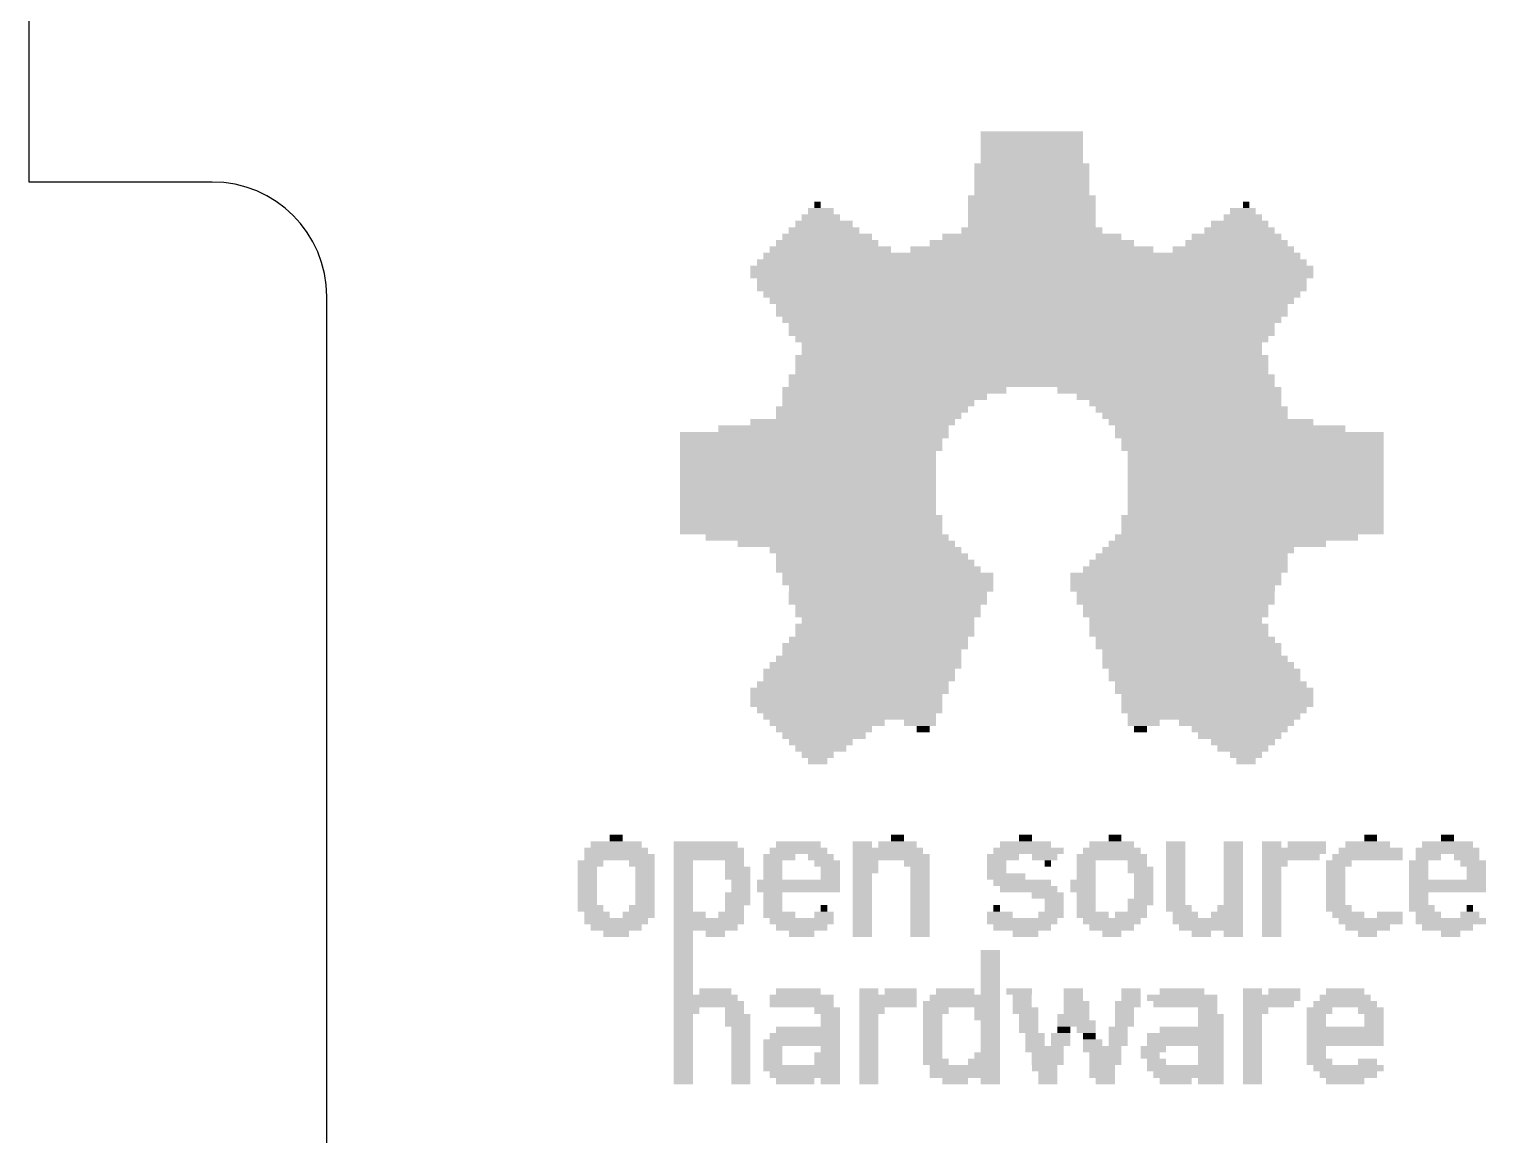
# Model space of a CAD drawing. Extents: x -8 to 66, y 0 to 104.
# Drawn here: x -2.6 to 10.13, y 16.67 to 26.34 of the extents above; entities that cross this region are included whole.
import ezdxf

# ---------------------------------------------------------------- set-up
doc = ezdxf.new("R2010")
doc.units = 0
doc.layers.add('20', color=30, linetype='CONTINUOUS')
doc.layers.add('21', color=253, linetype='CONTINUOUS')

# ---------------------------------------------------------------- blocks, each defined once
blk = doc.blocks.new('RECT')
blk.add_solid([(-0.5, -0.5), (0.5, -0.5), (-0.5, 0.5), (0.5, 0.5)])

msp = doc.modelspace()

# ---------------------------------------------------------------- linework, layer by layer
at = {"layer": '20'}
for p, q in [((-2.6, 25), (-2.6, 45)), ((-1, 25), (-2.6, 25)), ((0, 11), (0, 24))]:
    msp.add_line(p, q, dxfattribs=at)
msp.add_arc((-1, 24), 1, 0, 90, dxfattribs=at)

# ---------------------------------------------------------------- block references
at = {"layer": '21', "yscale": 0.0559}
for p, xscale in [((6.162, 25.4152), 0.8941), ((6.162, 25.3594), 0.8941), ((6.162, 25.3035), 0.8941), ((6.162, 25.2476), 0.8941), ((6.162, 25.1917), 0.8941), ((6.162, 25.1358), 1.0058), ((6.162, 25.08), 1.0058), ((6.162, 25.0241), 1.0058), ((6.162, 24.9682), 1.0058), ((4.2901, 24.8006), 0.0559), ((6.162, 24.8564), 1.1176), ((6.162, 24.8006), 1.1176), ((6.162, 24.9123), 1.0058), ((8.034, 24.8006), 0.0559), ((4.318, 24.6888), 0.3353), ((4.318, 24.7447), 0.2235), ((6.162, 24.7447), 1.1176), ((6.162, 24.6888), 1.1176), ((8.0061, 24.6888), 0.3353), ((8.0061, 24.7447), 0.2235), ((4.3459, 24.577), 0.6147), ((4.3459, 24.6329), 0.5029), ((6.162, 24.577), 1.2294), ((6.162, 24.6329), 1.1176), ((7.9781, 24.577), 0.6147), ((7.9781, 24.6329), 0.5029), ((4.3739, 24.4653), 0.8941), ((4.3739, 24.5212), 0.7823), ((6.162, 24.4653), 1.7882), ((6.162, 24.5212), 1.5646), ((7.9502, 24.4653), 0.8941), ((7.9502, 24.5212), 0.7823), ((6.162, 24.2976), 4.8057), ((6.162, 24.3535), 4.6939), ((4.4018, 24.4094), 1.0617), ((6.162, 24.4094), 2.1234), ((7.9223, 24.4094), 1.0617), ((6.162, 24.2418), 4.9174), ((6.162, 24.1859), 4.9174), ((6.162, 24.13), 4.8057), ((6.162, 24.0741), 4.8057), ((6.162, 24.0182), 4.6939), ((6.162, 23.9624), 4.5822), ((6.162, 23.9065), 4.4704), ((6.162, 23.8506), 4.4704), ((6.162, 23.7947), 4.3586), ((6.162, 23.7388), 4.2469), ((6.162, 23.683), 4.2469), ((6.162, 23.6271), 4.1351), ((6.162, 23.5712), 4.0234), ((6.162, 23.4594), 4.1351), ((6.162, 23.4036), 4.1351), ((6.162, 23.5153), 4.0234), ((6.162, 23.2918), 4.2469), ((6.162, 23.3477), 4.1351), ((4.9606, 23.18), 1.9558), ((6.162, 23.2359), 4.2469), ((7.3635, 23.18), 1.9558), ((4.8768, 23.1242), 1.7882), ((4.8209, 23.0683), 1.6764), ((7.4473, 23.1242), 1.7882), ((7.5032, 23.0683), 1.6764), ((4.5974, 22.9006), 1.7882), ((4.765, 23.0124), 1.6764), ((4.7371, 22.9565), 1.6205), ((7.559, 23.0124), 1.6764), ((7.587, 22.9565), 1.6205), ((7.7267, 22.9006), 1.7882), ((4.2621, 22.7889), 2.347), ((4.4298, 22.8448), 2.0117), ((7.8943, 22.8448), 2.0117), ((8.062, 22.7889), 2.347), ((4.2342, 22.733), 2.2911), ((4.2342, 22.6771), 2.2911), ((8.0899, 22.733), 2.2911), ((8.0899, 22.6771), 2.2911), ((4.2062, 22.6212), 2.2352), ((4.2062, 22.5654), 2.2352), ((4.2062, 22.5095), 2.2352), ((8.1178, 22.6212), 2.2352), ((8.1178, 22.5654), 2.2352), ((8.1178, 22.5095), 2.2352), ((4.2062, 22.4536), 2.2352), ((4.2062, 22.3977), 2.2352), ((8.1178, 22.4536), 2.2352), ((8.1178, 22.3977), 2.2352), ((4.2062, 22.3418), 2.2352), ((4.2062, 22.286), 2.2352), ((8.1178, 22.3418), 2.2352), ((8.1178, 22.286), 2.2352), ((4.2062, 22.2301), 2.2352), ((4.2062, 22.1742), 2.2352), ((8.1178, 22.2301), 2.2352), ((8.1178, 22.1742), 2.2352), ((4.2062, 22.1183), 2.2352), ((4.2342, 22.0624), 2.2911), ((4.2342, 22.0066), 2.2911), ((8.0899, 22.0624), 2.2911), ((8.0899, 22.0066), 2.2911), ((8.1178, 22.1183), 2.2352), ((4.2342, 21.9507), 2.2911), ((4.3739, 21.8948), 2.1234), ((7.9502, 21.8948), 2.1234), ((8.0899, 21.9507), 2.2911), ((4.5415, 21.8389), 1.8999), ((4.7092, 21.783), 1.6764), ((7.6149, 21.783), 1.6764), ((7.7826, 21.8389), 1.8999), ((4.765, 21.7272), 1.6764), ((4.793, 21.6713), 1.7323), ((4.8209, 21.6154), 1.7882), ((7.5032, 21.6154), 1.7882), ((7.5311, 21.6713), 1.7323), ((7.559, 21.7272), 1.6764), ((4.9047, 21.5595), 1.844), ((4.9047, 21.5036), 1.844), ((7.4193, 21.5595), 1.844), ((7.4193, 21.5036), 1.844), ((4.9047, 21.3919), 1.7323), ((4.9327, 21.4478), 1.7882), ((7.3914, 21.4478), 1.7882), ((7.4193, 21.3919), 1.7323), ((4.9047, 21.336), 1.7323), ((4.9047, 21.2801), 1.6205), ((7.4193, 21.336), 1.7323), ((7.4193, 21.2801), 1.6205), ((4.9047, 21.2242), 1.6205), ((4.8768, 21.1125), 1.5646), ((4.9047, 21.1684), 1.5088), ((7.4193, 21.2242), 1.6205), ((7.4193, 21.1684), 1.5088), ((7.4473, 21.1125), 1.5646), ((4.8209, 21.0007), 1.5646), ((4.8768, 21.0566), 1.5646), ((7.4473, 21.0566), 1.5646), ((7.5032, 21.0007), 1.5646), ((4.765, 20.889), 1.5646), ((4.793, 20.9448), 1.6205), ((7.5311, 20.9448), 1.6205), ((7.559, 20.889), 1.5646), ((4.6533, 20.7213), 1.6764), ((4.7092, 20.7772), 1.6764), ((4.7371, 20.8331), 1.6205), ((7.587, 20.8331), 1.6205), ((7.6149, 20.7772), 1.6764), ((7.6708, 20.7213), 1.6764), ((4.5974, 20.6096), 1.6764), ((4.6533, 20.6654), 1.6764), ((7.6708, 20.6654), 1.6764), ((7.7267, 20.6096), 1.6764), ((4.5695, 20.5537), 1.7323), ((4.5415, 20.4978), 1.6764), ((7.7546, 20.5537), 1.7323), ((7.7826, 20.4978), 1.6764), ((4.5415, 20.4419), 1.6764), ((4.5695, 20.386), 1.6205), ((7.7826, 20.4419), 1.6764), ((7.7546, 20.386), 1.6205), ((4.5695, 20.3302), 1.5088), ((4.3739, 20.2743), 1.0058), ((4.3459, 20.2184), 0.8382), ((5.1841, 20.2743), 0.2794), ((5.2121, 20.2184), 0.1118), ((7.7546, 20.3302), 1.5088), ((7.1399, 20.2743), 0.2794), ((7.112, 20.2184), 0.1118), ((7.9502, 20.2743), 1.0058), ((7.9781, 20.2184), 0.8382), ((4.3459, 20.1625), 0.7264), ((4.318, 20.1066), 0.5588), ((7.9781, 20.1625), 0.7264), ((8.0061, 20.1066), 0.5588), ((4.318, 20.0508), 0.447), ((4.2901, 19.9949), 0.2794), ((8.0061, 20.0508), 0.447), ((8.034, 19.9949), 0.2794), ((4.2901, 19.939), 0.1676), ((8.034, 19.939), 0.1676), ((2.5298, 19.2126), 0.447), ((2.5298, 19.2684), 0.1118), ((3.3122, 19.2126), 0.5588), ((4.1224, 19.2126), 0.3912), ((4.6812, 19.2126), 0.1676), ((4.9886, 19.2126), 0.3353), ((4.9886, 19.2684), 0.1118), ((6.1062, 19.2126), 0.447), ((6.1062, 19.2684), 0.1118), ((6.8605, 19.2126), 0.3912), ((6.8885, 19.2684), 0.1118), ((7.4193, 19.2126), 0.1676), ((7.9223, 19.2126), 0.1676), ((8.2575, 19.2126), 0.1676), ((8.5649, 19.2126), 0.3353), ((9.0957, 19.2126), 0.3912), ((9.1237, 19.2684), 0.1118), ((9.7942, 19.2126), 0.447), ((9.7942, 19.2684), 0.1118), ((2.5298, 19.1567), 0.5588), ((2.5578, 19.1008), 0.6147), ((3.3401, 19.1567), 0.6147), ((3.3401, 19.1008), 0.6147), ((3.9548, 19.1008), 0.2794), ((4.1224, 19.1567), 0.5029), ((4.318, 19.1008), 0.2235), ((4.9047, 19.1567), 0.6147), ((4.9327, 19.1008), 0.6706), ((5.9106, 19.1008), 0.2794), ((6.1341, 19.1567), 0.6147), ((6.2738, 19.1008), 0.2235), ((6.8605, 19.1008), 0.6147), ((6.8605, 19.1567), 0.5029), ((7.4193, 19.1567), 0.1676), ((7.4193, 19.1008), 0.1676), ((7.9223, 19.1567), 0.1676), ((7.9223, 19.1008), 0.1676), ((8.4531, 19.1567), 0.5588), ((8.4252, 19.1008), 0.5029), ((9.0957, 19.1008), 0.6147), ((9.1237, 19.1567), 0.5588), ((9.7942, 19.1567), 0.5588), ((9.6266, 19.1008), 0.2235), ((9.9619, 19.1008), 0.2235), ((2.3063, 19.0449), 0.2235), ((2.2784, 18.989), 0.1676), ((2.7534, 19.0449), 0.2235), ((2.7813, 18.989), 0.1676), ((3.1166, 19.0449), 0.1676), ((3.1166, 18.989), 0.1676), ((3.5636, 19.0449), 0.1676), ((3.5916, 18.989), 0.2235), ((3.8989, 19.0449), 0.1676), ((3.8989, 18.989), 0.1676), ((4.3739, 19.0449), 0.2235), ((4.4018, 18.989), 0.1676), ((4.7092, 19.0449), 0.2235), ((4.7092, 18.989), 0.2235), ((5.1562, 19.0449), 0.2235), ((5.1841, 18.989), 0.1676), ((5.8547, 19.0449), 0.1676), ((5.8547, 18.989), 0.1676), ((6.3017, 19.0449), 0.0559), ((6.637, 19.0449), 0.1676), ((6.637, 18.989), 0.1676), ((7.0841, 19.0449), 0.1676), ((7.112, 18.989), 0.2235), ((7.4193, 19.0449), 0.1676), ((7.4193, 18.989), 0.1676), ((7.9223, 19.0449), 0.1676), ((7.9223, 18.989), 0.1676), ((8.2575, 18.989), 0.1676), ((8.2855, 19.0449), 0.2235), ((8.8443, 19.0449), 0.2235), ((8.8163, 18.989), 0.1676), ((9.5428, 19.0449), 0.1676), ((9.5428, 18.989), 0.1676), ((10.0178, 19.0449), 0.2235), ((10.0457, 18.989), 0.1676), ((2.2784, 18.9332), 0.1676), ((2.2784, 18.8773), 0.1676), ((2.2784, 18.8214), 0.1676), ((2.7813, 18.9332), 0.1676), ((2.7813, 18.8773), 0.1676), ((2.7813, 18.8214), 0.1676), ((3.1166, 18.9332), 0.1676), ((3.1166, 18.8773), 0.1676), ((3.1166, 18.8214), 0.1676), ((3.5916, 18.9332), 0.2235), ((3.6195, 18.8773), 0.1676), ((3.6195, 18.8214), 0.1676), ((4.1224, 18.8773), 0.7264), ((4.1224, 18.8214), 0.7264), ((3.8989, 18.9332), 0.1676), ((4.4018, 18.9332), 0.1676), ((4.6812, 18.9332), 0.1676), ((4.6812, 18.8773), 0.1676), ((4.6812, 18.8214), 0.1676), ((5.1841, 18.9332), 0.1676), ((5.1841, 18.8773), 0.1676), ((5.1841, 18.8214), 0.1676), ((5.9385, 18.9332), 0.3353), ((6.0782, 18.8773), 0.5029), ((6.1341, 18.8214), 0.5029), ((6.6091, 18.8773), 0.2235), ((6.6091, 18.8214), 0.2235), ((6.637, 18.9332), 0.1676), ((7.1399, 18.9332), 0.1676), ((7.1399, 18.8773), 0.1676), ((7.1399, 18.8214), 0.1676), ((7.4193, 18.9332), 0.1676), ((7.4193, 18.8773), 0.1676), ((7.4193, 18.8214), 0.1676), ((7.9223, 18.9332), 0.1676), ((7.9223, 18.8773), 0.1676), ((7.9223, 18.8214), 0.1676), ((8.2575, 18.9332), 0.1676), ((8.2575, 18.8773), 0.1676), ((8.2575, 18.8214), 0.1676), ((8.8163, 18.9332), 0.1676), ((8.8163, 18.8773), 0.1676), ((8.8163, 18.8214), 0.1676), ((9.7942, 18.8773), 0.6706), ((9.7942, 18.8214), 0.6706), ((9.5428, 18.9332), 0.1676), ((10.0457, 18.9332), 0.1676), ((2.2784, 18.7655), 0.1676), ((2.2784, 18.7096), 0.1676), ((2.7813, 18.7655), 0.1676), ((2.7813, 18.7096), 0.1676), ((3.1166, 18.7655), 0.1676), ((3.1166, 18.7096), 0.1676), ((3.5916, 18.7655), 0.2235), ((3.5916, 18.7096), 0.2235), ((3.8989, 18.7655), 0.1676), ((3.8989, 18.7096), 0.1676), ((4.6812, 18.7655), 0.1676), ((4.6812, 18.7096), 0.1676), ((5.1841, 18.7655), 0.1676), ((5.1841, 18.7096), 0.1676), ((6.3017, 18.7655), 0.2794), ((6.3576, 18.7096), 0.1676), ((6.637, 18.7655), 0.1676), ((6.637, 18.7096), 0.1676), ((7.112, 18.7096), 0.2235), ((7.1399, 18.7655), 0.1676), ((7.4193, 18.7655), 0.1676), ((7.4193, 18.7096), 0.1676), ((7.9223, 18.7655), 0.1676), ((7.9223, 18.7096), 0.1676), ((8.2575, 18.7655), 0.1676), ((8.2575, 18.7096), 0.1676), ((8.8163, 18.7655), 0.1676), ((8.8163, 18.7096), 0.1676), ((9.5428, 18.7655), 0.1676), ((9.5428, 18.7096), 0.1676), ((2.3063, 18.6538), 0.2235), ((2.3622, 18.5979), 0.2235), ((2.7254, 18.5979), 0.2794), ((2.7534, 18.6538), 0.2235), ((3.1166, 18.6538), 0.1676), ((3.1725, 18.5979), 0.2794), ((3.5357, 18.5979), 0.2235), ((3.5636, 18.6538), 0.1676), ((3.8989, 18.6538), 0.1676), ((3.9548, 18.5979), 0.2794), ((4.3459, 18.5979), 0.1676), ((4.3459, 18.6538), 0.0559), ((4.6812, 18.6538), 0.1676), ((4.6812, 18.5979), 0.1676), ((5.1841, 18.6538), 0.1676), ((5.1841, 18.5979), 0.1676), ((5.8826, 18.5979), 0.2235), ((5.8547, 18.6538), 0.0559), ((6.3297, 18.5979), 0.2235), ((6.3576, 18.6538), 0.1676), ((6.637, 18.6538), 0.1676), ((6.6929, 18.5979), 0.2794), ((7.0282, 18.5979), 0.2794), ((7.0841, 18.6538), 0.1676), ((7.4473, 18.6538), 0.2235), ((7.5032, 18.5979), 0.2235), ((7.8664, 18.5979), 0.2794), ((7.8943, 18.6538), 0.2235), ((8.2575, 18.6538), 0.1676), ((8.2575, 18.5979), 0.1676), ((8.8443, 18.6538), 0.2235), ((8.9281, 18.5979), 0.2794), ((9.2913, 18.5979), 0.2235), ((9.5707, 18.6538), 0.2235), ((9.6266, 18.5979), 0.2235), ((9.9898, 18.5979), 0.1676), ((9.9898, 18.6538), 0.0559), ((2.5298, 18.542), 0.5588), ((2.5298, 18.4861), 0.447), ((2.5298, 18.4302), 0.2235), ((3.3401, 18.542), 0.6147), ((3.3122, 18.4861), 0.5588), ((3.1166, 18.4302), 0.1676), ((3.396, 18.4302), 0.1676), ((4.1504, 18.542), 0.5588), ((4.1504, 18.4861), 0.447), ((4.1504, 18.4302), 0.2235), ((4.6812, 18.542), 0.1676), ((4.6812, 18.4861), 0.1676), ((4.6812, 18.4302), 0.1676), ((5.1841, 18.542), 0.1676), ((5.1841, 18.4861), 0.1676), ((5.1841, 18.4302), 0.1676), ((6.0782, 18.542), 0.6147), ((6.0782, 18.4861), 0.5029), ((6.1062, 18.4302), 0.2235), ((6.8605, 18.542), 0.5029), ((6.8605, 18.4861), 0.3912), ((6.8605, 18.4302), 0.1676), ((7.6987, 18.542), 0.6147), ((7.7267, 18.4861), 0.5588), ((7.6429, 18.4302), 0.1676), ((7.9223, 18.4302), 0.1676), ((8.2575, 18.542), 0.1676), ((8.2575, 18.4861), 0.1676), ((8.2575, 18.4302), 0.1676), ((9.1237, 18.542), 0.5588), ((9.0957, 18.4861), 0.3912), ((9.0957, 18.4302), 0.1676), ((9.8222, 18.542), 0.6147), ((9.7942, 18.4861), 0.447), ((9.8222, 18.4302), 0.1676), ((3.1166, 18.3744), 0.1676), ((3.1166, 18.3185), 0.1676), ((3.1166, 18.2626), 0.1676), ((3.1166, 18.2067), 0.1676), ((5.7988, 18.2626), 0.1676), ((5.7988, 18.2067), 0.1676), ((3.1166, 18.1508), 0.1676), ((3.1166, 18.095), 0.1676), ((5.7988, 18.1508), 0.1676), ((5.7988, 18.095), 0.1676), ((3.1166, 18.0391), 0.1676), ((3.1166, 17.9832), 0.1676), ((3.1166, 17.9273), 0.1676), ((3.396, 17.9273), 0.2794), ((4.1224, 17.9273), 0.3912), ((4.7371, 17.9273), 0.1676), ((5.0165, 17.9273), 0.2794), ((5.4915, 17.9273), 0.3353), ((5.7988, 18.0391), 0.1676), ((5.7988, 17.9832), 0.1676), ((5.7988, 17.9273), 0.1676), ((6.0503, 17.9273), 0.2235), ((6.5253, 17.9273), 0.1676), ((7.0282, 17.9273), 0.1676), ((7.4752, 17.9273), 0.3912), ((8.0899, 17.9273), 0.1676), ((8.3693, 17.9273), 0.2794), ((8.9002, 17.9273), 0.3353), ((3.3122, 17.8714), 0.5588), ((3.3401, 17.8156), 0.6147), ((4.1504, 17.8714), 0.5588), ((4.1504, 17.8156), 0.5588), ((4.9047, 17.8714), 0.5029), ((4.9047, 17.8156), 0.5029), ((5.5474, 17.8156), 0.6706), ((5.5753, 17.8714), 0.6147), ((6.0782, 17.8714), 0.1676), ((6.0782, 17.8156), 0.1676), ((6.5253, 17.8714), 0.1676), ((6.5532, 17.8156), 0.2235), ((7.0002, 17.8156), 0.2235), ((7.0282, 17.8714), 0.1676), ((7.4752, 17.8714), 0.6147), ((7.5032, 17.8156), 0.5588), ((8.2575, 17.8714), 0.5029), ((8.2296, 17.8156), 0.447), ((8.9002, 17.8156), 0.5588), ((8.9002, 17.8714), 0.447), ((3.1445, 17.7597), 0.2235), ((3.1166, 17.7038), 0.1676), ((3.5636, 17.7597), 0.1676), ((3.5916, 17.7038), 0.2235), ((4.3739, 17.7597), 0.2235), ((4.4018, 17.7038), 0.1676), ((4.765, 17.7597), 0.2235), ((4.7371, 17.7038), 0.1676), ((5.3238, 17.7597), 0.2235), ((5.2959, 17.7038), 0.1676), ((5.7709, 17.7597), 0.2235), ((5.7709, 17.7038), 0.2235), ((6.1062, 17.7597), 0.2235), ((6.1341, 17.7038), 0.1676), ((6.5253, 17.7038), 0.2794), ((6.5532, 17.7597), 0.2235), ((6.9723, 17.7597), 0.1676), ((6.9723, 17.7038), 0.1676), ((7.6987, 17.7597), 0.1676), ((7.7267, 17.7038), 0.2235), ((8.1178, 17.7597), 0.2235), ((8.0899, 17.7038), 0.1676), ((8.6766, 17.7597), 0.2235), ((8.6487, 17.7038), 0.1676), ((9.1237, 17.7597), 0.2235), ((9.1516, 17.7038), 0.1676), ((3.1166, 17.6479), 0.1676), ((3.1166, 17.592), 0.1676), ((3.5916, 17.6479), 0.2235), ((3.6195, 17.592), 0.1676), ((4.2062, 17.592), 0.5588), ((4.4018, 17.6479), 0.1676), ((4.7371, 17.6479), 0.1676), ((4.7371, 17.592), 0.1676), ((5.2959, 17.6479), 0.1676), ((5.2959, 17.592), 0.1676), ((5.7988, 17.6479), 0.1676), ((5.7988, 17.592), 0.1676), ((6.1341, 17.6479), 0.1676), ((6.1341, 17.592), 0.1676), ((6.4414, 17.592), 0.1118), ((6.5532, 17.6479), 0.3353), ((6.637, 17.592), 0.1676), ((6.9164, 17.592), 0.1676), ((6.9723, 17.6479), 0.1676), ((7.559, 17.592), 0.5588), ((7.7267, 17.6479), 0.2235), ((8.0899, 17.6479), 0.1676), ((8.0899, 17.592), 0.1676), ((8.6487, 17.6479), 0.1676), ((8.9002, 17.592), 0.6706), ((9.1516, 17.6479), 0.1676), ((3.1166, 17.5362), 0.1676), ((3.1166, 17.4803), 0.1676), ((3.1166, 17.4244), 0.1676), ((3.6195, 17.5362), 0.1676), ((3.6195, 17.4803), 0.1676), ((3.6195, 17.4244), 0.1676), ((4.1504, 17.4803), 0.6706), ((3.8989, 17.4244), 0.1676), ((4.1783, 17.5362), 0.6147), ((4.4018, 17.4244), 0.1676), ((4.7371, 17.5362), 0.1676), ((4.7371, 17.4803), 0.1676), ((4.7371, 17.4244), 0.1676), ((5.2959, 17.5362), 0.1676), ((5.2959, 17.4803), 0.1676), ((5.2959, 17.4244), 0.1676), ((5.7988, 17.5362), 0.1676), ((5.7988, 17.4803), 0.1676), ((5.7988, 17.4244), 0.1676), ((6.2738, 17.4244), 0.3353), ((6.19, 17.5362), 0.1676), ((6.19, 17.4803), 0.1676), ((6.4135, 17.5362), 0.1676), ((6.4135, 17.4803), 0.1676), ((6.7767, 17.4244), 0.3353), ((6.665, 17.5362), 0.1118), ((6.6929, 17.4803), 0.1676), ((6.9164, 17.5362), 0.1676), ((6.9164, 17.4803), 0.1676), ((7.2238, 17.4244), 0.2235), ((7.5032, 17.5362), 0.6706), ((7.5032, 17.4803), 0.6706), ((7.7267, 17.4244), 0.2235), ((8.0899, 17.5362), 0.1676), ((8.0899, 17.4803), 0.1676), ((8.0899, 17.4244), 0.1676), ((8.9002, 17.5362), 0.6706), ((8.9002, 17.4803), 0.6706), ((8.6487, 17.4244), 0.1676), ((3.1166, 17.3685), 0.1676), ((3.1166, 17.3126), 0.1676), ((3.6195, 17.3685), 0.1676), ((3.6195, 17.3126), 0.1676), ((3.8989, 17.3685), 0.1676), ((3.8989, 17.3126), 0.1676), ((4.3739, 17.3685), 0.2235), ((4.3739, 17.3126), 0.2235), ((4.7371, 17.3685), 0.1676), ((4.7371, 17.3126), 0.1676), ((5.2959, 17.3685), 0.1676), ((5.3238, 17.3126), 0.2235), ((5.7429, 17.3126), 0.2794), ((5.7709, 17.3685), 0.2235), ((6.3017, 17.3685), 0.2794), ((6.3017, 17.3126), 0.2794), ((6.8047, 17.3685), 0.2794), ((6.8047, 17.3126), 0.2794), ((7.1958, 17.3685), 0.1676), ((7.2517, 17.3126), 0.1676), ((7.7267, 17.3685), 0.2235), ((7.7267, 17.3126), 0.2235), ((8.0899, 17.3685), 0.1676), ((8.0899, 17.3126), 0.1676), ((8.6766, 17.3126), 0.2235), ((8.6487, 17.3685), 0.1676), ((9.0957, 17.3126), 0.1676), ((3.1166, 17.2568), 0.1676), ((3.1166, 17.2009), 0.1676), ((3.6195, 17.2568), 0.1676), ((3.6195, 17.2009), 0.1676), ((4.1504, 17.2568), 0.6706), ((4.1783, 17.2009), 0.6147), ((4.7371, 17.2568), 0.1676), ((4.7371, 17.2009), 0.1676), ((5.5753, 17.2568), 0.6147), ((5.5753, 17.2009), 0.6147), ((6.2738, 17.2568), 0.2235), ((6.3017, 17.2009), 0.1676), ((6.7767, 17.2568), 0.2235), ((6.7767, 17.2009), 0.2235), ((7.5032, 17.2568), 0.6706), ((7.5311, 17.2009), 0.6147), ((8.0899, 17.2568), 0.1676), ((8.0899, 17.2009), 0.1676), ((8.9281, 17.2568), 0.6147), ((8.9281, 17.2009), 0.5029), ((3.1166, 17.145), 0.1676), ((3.6195, 17.145), 0.1676), ((4.0945, 17.145), 0.3353), ((4.4018, 17.145), 0.1676), ((4.7371, 17.145), 0.1676), ((5.4915, 17.145), 0.2235), ((5.7988, 17.145), 0.1676), ((6.3017, 17.145), 0.1676), ((6.8047, 17.145), 0.1676), ((7.4193, 17.145), 0.2794), ((7.7267, 17.145), 0.2235), ((8.0899, 17.145), 0.1676), ((8.9002, 17.145), 0.3353)]:
    msp.add_blockref('RECT', p, dxfattribs=dict(at, xscale=xscale))

doc.saveas('drawing.dxf')
